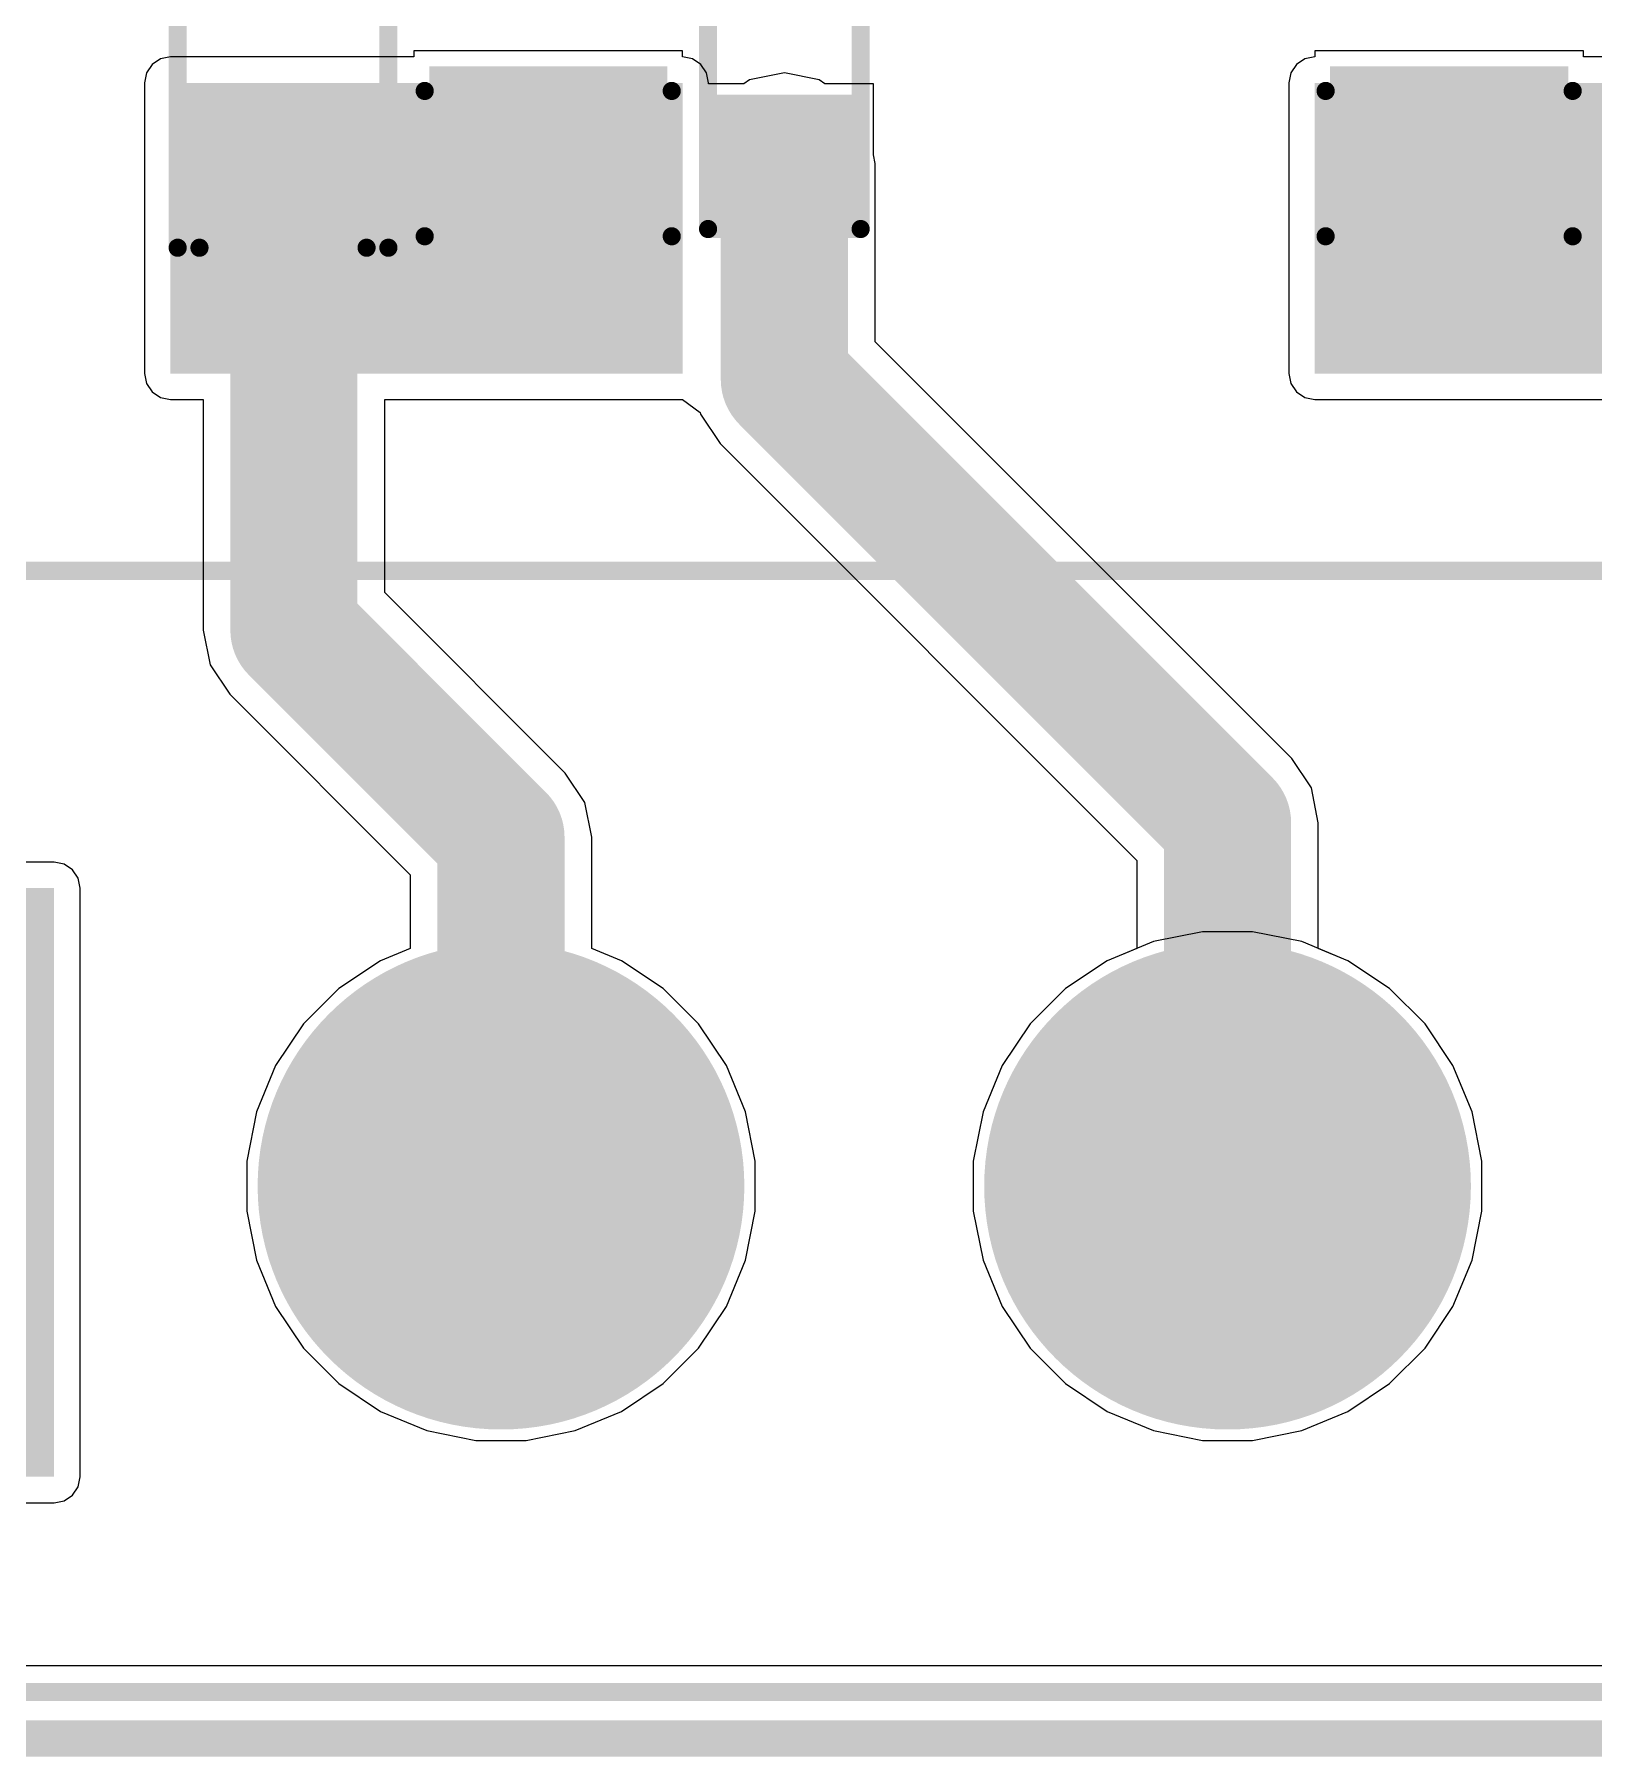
# Model space of a CAD drawing. Header units: millimetres. Extents: x -0.16 to 4.85, y -0.01 to 3.83.
# Drawn here: x 3.5736 to 4.0027, y -0.005 to 0.4689 of the extents above; entities that cross this region are included whole.
import ezdxf

# ---------------------------------------------------------------- set-up
doc = ezdxf.new("R2010")
doc.units = ezdxf.units.MM
doc.header["$MEASUREMENT"] = 0
for name, color, linetype in [('BottomLayer', 5, 'Continuous'), ('BottomSolder', 6, 'Continuous'), ('Mechanical2', 216, 'Continuous'), ('MultiLayer', 9, 'Continuous'), ('PadHoleLayer', 156, 'Continuous'), ('TopLayer', 1, 'Continuous'), ('TopOverlay', 2, 'Continuous'), ('TopPaste', 8, 'Continuous'), ('TopSolder', 216, 'Continuous'), ('ViaHoleLayer', 16, 'Continuous')]:
    doc.layers.add(name, color=color, linetype=linetype)

# ---------------------------------------------------------------- blocks, each defined once
blk = doc.blocks.new('RES_0603_40')
at = {"layer": 'TopLayer'}
for points in [[(-0.015, 0.0175), (-0.015, -0.0175), (-0.045, -0.0175), (-0.045, 0.0175)], [(0.045, 0.0175), (0.045, -0.0175), (0.015, -0.0175), (0.015, 0.0175)]]:
    blk.add_hatch(color=1, dxfattribs=at).paths.add_polyline_path(points)
at = {"layer": 'TopPaste'}
for points in [[(-0.015, 0.0175), (-0.015, -0.0175), (-0.045, -0.0175), (-0.045, 0.0175)], [(0.045, 0.0175), (0.045, -0.0175), (0.015, -0.0175), (0.015, 0.0175)]]:
    blk.add_hatch(color=8, dxfattribs=at).paths.add_polyline_path(points)
at = {"layer": 'TopSolder'}
for points in [[(-0.011, 0.0215), (-0.011, -0.0215), (-0.049, -0.0215), (-0.049, 0.0215)], [(0.049, 0.0215), (0.049, -0.0215), (0.011, -0.0215), (0.011, 0.0215)]]:
    blk.add_hatch(color=216, dxfattribs=at).paths.add_polyline_path(points)
at = {"layer": 'TopOverlay', "const_width": 0.005}
for points in [[(-0.048, -0.021), (-0.048, 0.021)], [(0.048, 0.021), (-0.048, 0.021)], [(0.048, -0.021), (0.048, 0.021)], [(0.048, -0.021), (-0.048, -0.021)]]:
    blk.add_lwpolyline(points, dxfattribs=at)
at = {"layer": 'TopOverlay', "const_width": 0.0025}
for points in [[(-0.04925, 0.021, 1), (-0.04675, 0.021, 1)], [(-0.04925, 0.021, 1), (-0.04675, 0.021, 1)], [(0.04675, 0.021, 1), (0.04925, 0.021, 1)], [(0.04675, 0.021, 1), (0.04925, 0.021, 1)], [(-0.04925, -0.021, 1), (-0.04675, -0.021, 1)], [(-0.04925, -0.021, 1), (-0.04675, -0.021, 1)], [(0.04675, -0.021, 1), (0.04925, -0.021, 1)], [(0.04675, -0.021, 1), (0.04925, -0.021, 1)]]:
    blk.add_lwpolyline(points, format="xyb", close=True, dxfattribs=at)
blk = doc.blocks.new('DB2EVC_5_08_12P_GN_97')
at = {"layer": 'BottomLayer'}
h = blk.add_hatch(color=5, dxfattribs=at)
edge = h.paths.add_edge_path()
edge.add_arc((-0.3, 0), 0.06299, 0, 360)
h = blk.add_hatch(color=5, dxfattribs=at)
edge = h.paths.add_edge_path()
edge.add_arc((-0.1, 0), 0.06299, 0, 360)
at = {"layer": 'BottomSolder'}
h = blk.add_hatch(color=6, dxfattribs=at)
edge = h.paths.add_edge_path()
edge.add_arc((-0.3, 0), 0.06699, 0, 360)
h = blk.add_hatch(color=6, dxfattribs=at)
edge = h.paths.add_edge_path()
edge.add_arc((-0.1, 0), 0.06699, 0, 360)
at = {"layer": 'MultiLayer'}
h = blk.add_hatch(color=9, dxfattribs=at)
edge = h.paths.add_edge_path()
edge.add_arc((-0.3, 0), 0.06299, 0, 360)
h = blk.add_hatch(color=9, dxfattribs=at)
edge = h.paths.add_edge_path()
edge.add_arc((-0.1, 0), 0.06299, 0, 360)
at = {"layer": 'PadHoleLayer'}
h = blk.add_hatch(color=156, dxfattribs=at)
edge = h.paths.add_edge_path()
edge.add_arc((-0.3, 0), 0.03346, 0, 360)
h = blk.add_hatch(color=156, dxfattribs=at)
edge = h.paths.add_edge_path()
edge.add_arc((-0.1, 0), 0.03346, 0, 360)
at = {"layer": 'TopLayer'}
h = blk.add_hatch(color=1, dxfattribs=at)
edge = h.paths.add_edge_path()
edge.add_arc((-0.3, 0), 0.06299, 0, 360)
h = blk.add_hatch(color=1, dxfattribs=at)
edge = h.paths.add_edge_path()
edge.add_arc((-0.1, 0), 0.06299, 0, 360)
at = {"layer": 'TopSolder'}
h = blk.add_hatch(color=216, dxfattribs=at)
edge = h.paths.add_edge_path()
edge.add_arc((-0.3, 0), 0.06699, 0, 360)
h = blk.add_hatch(color=216, dxfattribs=at)
edge = h.paths.add_edge_path()
edge.add_arc((-0.1, 0), 0.06699, 0, 360)
at = {"layer": 'TopOverlay', "const_width": 0.005}
for points in [[(1.20177, 0.13923), (-1.20177, 0.13923)], [(1.20168, -0.16932), (-1.20177, -0.16932)]]:
    blk.add_lwpolyline(points, dxfattribs=at)
blk = doc.blocks.new('SOD_123_109')
at = {"layer": 'TopLayer'}
for points in [[(-0.04331, 0.01772), (-0.04331, -0.01772), (-0.08071, -0.01772), (-0.08071, 0.01772)], [(0.08071, 0.01772), (0.08071, -0.01772), (0.04331, -0.01772), (0.04331, 0.01772)]]:
    blk.add_hatch(color=1, dxfattribs=at).paths.add_polyline_path(points)
at = {"layer": 'TopOverlay'}
for points in [[(0.038, 0.02), (0.111, 0.02), (0.111, 0.0315), (0.038, 0.0315)], [(0.08346, -0.031), (0.111, -0.031), (0.111, 0.031), (0.08346, 0.031)], [(0.038, -0.0315), (0.111, -0.0315), (0.111, -0.02), (0.038, -0.02)]]:
    blk.add_hatch(color=2, dxfattribs=at).paths.add_polyline_path(points)
at = {"layer": 'TopPaste'}
for points in [[(-0.04331, 0.01772), (-0.04331, -0.01772), (-0.08071, -0.01772), (-0.08071, 0.01772)], [(0.08071, 0.01772), (0.08071, -0.01772), (0.04331, -0.01772), (0.04331, 0.01772)]]:
    blk.add_hatch(color=8, dxfattribs=at).paths.add_polyline_path(points)
at = {"layer": 'TopSolder'}
for points in [[(-0.03931, 0.02172), (-0.03931, -0.02172), (-0.08471, -0.02172), (-0.08471, 0.02172)], [(0.08471, 0.02172), (0.08471, -0.02172), (0.03931, -0.02172), (0.03931, 0.02172)]]:
    blk.add_hatch(color=216, dxfattribs=at).paths.add_polyline_path(points)
at = {"layer": 'TopOverlay', "const_width": 0.005}
for points in [[(-0.054, 0.029), (-0.054, 0.023)], [(-0.054, 0.029), (0.038, 0.029)], [(-0.054, -0.023), (-0.054, -0.029)], [(-0.054, -0.029), (0.038, -0.029)]]:
    blk.add_lwpolyline(points, dxfattribs=at)
at = {"layer": 'TopOverlay', "const_width": 0.0025}
for points in [[(-0.05525, 0.029, 1), (-0.05275, 0.029, 1)], [(-0.05525, 0.029, 1), (-0.05275, 0.029, 1)], [(0.03675, 0.029, 1), (0.03925, 0.029, 1)], [(-0.05525, 0.023, 1), (-0.05275, 0.023, 1)], [(-0.05525, -0.023, 1), (-0.05275, -0.023, 1)], [(-0.05525, -0.029, 1), (-0.05275, -0.029, 1)], [(-0.05525, -0.029, 1), (-0.05275, -0.029, 1)], [(0.03675, -0.029, 1), (0.03925, -0.029, 1)]]:
    blk.add_lwpolyline(points, format="xyb", close=True, dxfattribs=at)
blk = doc.blocks.new('CAP_0805_117')
at = {"layer": 'TopLayer'}
for points in [[(-0.06, 0.03), (-0.02, 0.03), (-0.02, -0.03), (-0.06, -0.03)], [(0.02, 0.03), (0.06, 0.03), (0.06, -0.03), (0.02, -0.03)]]:
    blk.add_hatch(color=1, dxfattribs=at).paths.add_polyline_path(points)
at = {"layer": 'TopPaste'}
for points in [[(-0.06, 0.03), (-0.02, 0.03), (-0.02, -0.03), (-0.06, -0.03)], [(0.02, 0.03), (0.06, 0.03), (0.06, -0.03), (0.02, -0.03)]]:
    blk.add_hatch(color=8, dxfattribs=at).paths.add_polyline_path(points)
at = {"layer": 'TopSolder'}
for points in [[(-0.06276, 0.03276), (-0.01724, 0.03276), (-0.01724, -0.03276), (-0.06276, -0.03276)], [(0.01724, 0.03276), (0.06276, 0.03276), (0.06276, -0.03276), (0.01724, -0.03276)]]:
    blk.add_hatch(color=216, dxfattribs=at).paths.add_polyline_path(points)
at = {"layer": 'TopOverlay', "const_width": 0.005}
for points in [[(-0.064, 0.034), (-0.064, -0.034)], [(-0.064, 0.034), (-0.024, 0.034)], [(0.024, 0.034), (0.064, 0.034)], [(0.064, 0.034), (0.064, -0.034)], [(-0.064, -0.034), (-0.024, -0.034)], [(0.024, -0.034), (0.064, -0.034)]]:
    blk.add_lwpolyline(points, dxfattribs=at)
at = {"layer": 'TopOverlay', "const_width": 0.0025}
for points in [[(-0.06525, 0.034, 1), (-0.06275, 0.034, 1)], [(-0.06525, 0.034, 1), (-0.06275, 0.034, 1)], [(-0.02525, 0.034, 1), (-0.02275, 0.034, 1)], [(0.02275, 0.034, 1), (0.02525, 0.034, 1)], [(0.06275, 0.034, 1), (0.06525, 0.034, 1)], [(0.06275, 0.034, 1), (0.06525, 0.034, 1)], [(-0.06525, -0.034, 1), (-0.06275, -0.034, 1)], [(-0.06525, -0.034, 1), (-0.06275, -0.034, 1)], [(-0.02525, -0.034, 1), (-0.02275, -0.034, 1)], [(0.02275, -0.034, 1), (0.02525, -0.034, 1)], [(0.06275, -0.034, 1), (0.06525, -0.034, 1)], [(0.06275, -0.034, 1), (0.06525, -0.034, 1)]]:
    blk.add_lwpolyline(points, format="xyb", close=True, dxfattribs=at)
blk = doc.blocks.new('CAP_0805_119')
at = {"layer": 'TopLayer'}
for points in [[(-0.06, 0.03), (-0.02, 0.03), (-0.02, -0.03), (-0.06, -0.03)], [(0.02, 0.03), (0.06, 0.03), (0.06, -0.03), (0.02, -0.03)]]:
    blk.add_hatch(color=1, dxfattribs=at).paths.add_polyline_path(points)
at = {"layer": 'TopPaste'}
for points in [[(-0.06, 0.03), (-0.02, 0.03), (-0.02, -0.03), (-0.06, -0.03)], [(0.02, 0.03), (0.06, 0.03), (0.06, -0.03), (0.02, -0.03)]]:
    blk.add_hatch(color=8, dxfattribs=at).paths.add_polyline_path(points)
at = {"layer": 'TopSolder'}
for points in [[(-0.06276, 0.03276), (-0.01724, 0.03276), (-0.01724, -0.03276), (-0.06276, -0.03276)], [(0.01724, 0.03276), (0.06276, 0.03276), (0.06276, -0.03276), (0.01724, -0.03276)]]:
    blk.add_hatch(color=216, dxfattribs=at).paths.add_polyline_path(points)
at = {"layer": 'TopOverlay', "const_width": 0.005}
for points in [[(-0.064, 0.034), (-0.064, -0.034)], [(-0.064, 0.034), (-0.024, 0.034)], [(0.024, 0.034), (0.064, 0.034)], [(0.064, 0.034), (0.064, -0.034)], [(-0.064, -0.034), (-0.024, -0.034)], [(0.024, -0.034), (0.064, -0.034)]]:
    blk.add_lwpolyline(points, dxfattribs=at)
at = {"layer": 'TopOverlay', "const_width": 0.0025}
for points in [[(-0.06525, 0.034, 1), (-0.06275, 0.034, 1)], [(-0.06525, 0.034, 1), (-0.06275, 0.034, 1)], [(-0.02525, 0.034, 1), (-0.02275, 0.034, 1)], [(0.02275, 0.034, 1), (0.02525, 0.034, 1)], [(0.06275, 0.034, 1), (0.06525, 0.034, 1)], [(0.06275, 0.034, 1), (0.06525, 0.034, 1)], [(-0.06525, -0.034, 1), (-0.06275, -0.034, 1)], [(-0.06525, -0.034, 1), (-0.06275, -0.034, 1)], [(-0.02525, -0.034, 1), (-0.02275, -0.034, 1)], [(0.02275, -0.034, 1), (0.02525, -0.034, 1)], [(0.06275, -0.034, 1), (0.06525, -0.034, 1)], [(0.06275, -0.034, 1), (0.06525, -0.034, 1)]]:
    blk.add_lwpolyline(points, format="xyb", close=True, dxfattribs=at)

msp = doc.modelspace()

# ---------------------------------------------------------------- hatches: boundary and pattern name
at = {"layer": 'BottomLayer'}
h = msp.add_hatch(color=5, dxfattribs=at)
edge = h.paths.add_edge_path()
edge.add_arc((3.645, 0.392), 0.01181, 0, 360)
h = msp.add_hatch(color=5, dxfattribs=at)
edge = h.paths.add_edge_path()
edge.add_arc((3.966, 0.392), 0.01181, 0, 360)
at = {"layer": 'BottomSolder'}
h = msp.add_hatch(color=6, dxfattribs=at)
edge = h.paths.add_edge_path()
edge.add_arc((3.645, 0.392), 0.01581, 0, 360)
h = msp.add_hatch(color=6, dxfattribs=at)
edge = h.paths.add_edge_path()
edge.add_arc((3.966, 0.392), 0.01581, 0, 360)
at = {"layer": 'TopLayer'}
for points in [[(3.611, 0.3756), (3.752, 0.3756), (3.752, 0.4556), (3.611, 0.4556)], [(4.067, 0.4556), (3.926, 0.4556), (3.926, 0.3756), (4.067, 0.3756)], [(3.229, 0.072), (3.579, 0.072), (3.579, 0.234), (3.229, 0.234)]]:
    msp.add_hatch(color=1, dxfattribs=at).paths.add_polyline_path(points)
h = msp.add_hatch(color=1, dxfattribs=at)
edge = h.paths.add_edge_path()
edge.add_arc((3.645, 0.392), 0.01181, 0, 360)
h = msp.add_hatch(color=1, dxfattribs=at)
edge = h.paths.add_edge_path()
edge.add_arc((3.966, 0.392), 0.01181, 0, 360)
at = {"layer": 'TopSolder'}
h = msp.add_hatch(color=216, dxfattribs=at)
edge = h.paths.add_edge_path()
edge.add_arc((3.645, 0.392), 0.01581, 0, 360)
h = msp.add_hatch(color=216, dxfattribs=at)
edge = h.paths.add_edge_path()
edge.add_arc((3.966, 0.392), 0.01581, 0, 360)
at = {"layer": 'ViaHoleLayer'}
h = msp.add_hatch(color=16, dxfattribs=at)
edge = h.paths.add_edge_path()
edge.add_arc((3.645, 0.392), 0.00591, 0, 360)
h = msp.add_hatch(color=16, dxfattribs=at)
edge = h.paths.add_edge_path()
edge.add_arc((3.966, 0.392), 0.00591, 0, 360)

# ---------------------------------------------------------------- linework, layer by layer
at = {"layer": 'BottomLayer'}
for p, q in [((3.88158, 0.2193), (3.86885, 0.21403)), ((3.89511, 0.22199), (3.88158, 0.2193)), ((3.90889, 0.22199), (3.89511, 0.22199)), ((3.92242, 0.2193), (3.90889, 0.22199)), ((3.93515, 0.21403), (3.92242, 0.2193)), ((3.86885, 0.21403), (3.85738, 0.20637)), ((3.94662, 0.20637), (3.93515, 0.21403)), ((3.85738, 0.20637), (3.84763, 0.19662)), ((3.95637, 0.19662), (3.94662, 0.20637)), ((3.84763, 0.19662), (3.83997, 0.18515)), ((3.96403, 0.18515), (3.95637, 0.19662)), ((3.83997, 0.18515), (3.8347, 0.17242)), ((3.9693, 0.17242), (3.96403, 0.18515)), ((3.8347, 0.17242), (3.83201, 0.15889)), ((3.97199, 0.15889), (3.9693, 0.17242)), ((3.83201, 0.15889), (3.83201, 0.14511)), ((3.97199, 0.14511), (3.97199, 0.15889)), ((3.83201, 0.14511), (3.8347, 0.13158)), ((3.9693, 0.13158), (3.97199, 0.14511)), ((3.8347, 0.13158), (3.83997, 0.11885)), ((3.96403, 0.11885), (3.9693, 0.13158)), ((3.83997, 0.11885), (3.84763, 0.10738)), ((3.95637, 0.10738), (3.96403, 0.11885)), ((3.84763, 0.10738), (3.85738, 0.09763)), ((3.94662, 0.09763), (3.95637, 0.10738)), ((3.85738, 0.09763), (3.86885, 0.08997)), ((3.93515, 0.08997), (3.94662, 0.09763)), ((3.86885, 0.08997), (3.88158, 0.0847)), ((3.92242, 0.0847), (3.93515, 0.08997)), ((3.88158, 0.0847), (3.89511, 0.08201)), ((3.89511, 0.08201), (3.90889, 0.08201)), ((3.90889, 0.08201), (3.92242, 0.0847)), ((4.823, 0.02), (0.022, 0.02))]:
    msp.add_line(p, q, dxfattribs=at)
at = {"layer": 'Mechanical2', "const_width": 0.01}
msp.add_lwpolyline([(0, 0), (4.84252, 0)], dxfattribs=at)
at = {"layer": 'TopLayer'}
for p, q in [((3.60595, 0.46065), (3.60441, 0.45834)), ((3.60827, 0.4622), (3.60595, 0.46065)), ((3.611, 0.46274), (3.60827, 0.4622)), ((3.678, 0.46274), (3.611, 0.46274)), ((3.752, 0.4644), (3.678, 0.4644)), ((3.678, 0.4644), (3.678, 0.46274)), ((3.752, 0.46274), (3.752, 0.4644)), ((3.75473, 0.4622), (3.752, 0.46274)), ((3.75705, 0.46065), (3.75473, 0.4622)), ((3.75859, 0.45834), (3.75705, 0.46065)), ((3.92095, 0.46065), (3.91941, 0.45834)), ((3.92327, 0.4622), (3.92095, 0.46065)), ((3.926, 0.46274), (3.92327, 0.4622)), ((4, 0.4644), (3.926, 0.4644)), ((3.926, 0.4644), (3.926, 0.46274)), ((4, 0.46274), (4, 0.4644)), ((4.067, 0.46274), (4, 0.46274)), ((3.60441, 0.45834), (3.60386, 0.4556)), ((3.60386, 0.4556), (3.60386, 0.3756)), ((3.75914, 0.4556), (3.75859, 0.45834)), ((3.75914, 0.4554), (3.75914, 0.4556)), ((3.76883, 0.4554), (3.75914, 0.4554)), ((3.77044, 0.45647), (3.76883, 0.4554)), ((3.78, 0.45838), (3.77044, 0.45647)), ((3.78956, 0.45647), (3.78, 0.45838)), ((3.79117, 0.4554), (3.78956, 0.45647)), ((3.8045, 0.4554), (3.79117, 0.4554)), ((3.8045, 0.43581), (3.8045, 0.4554)), ((3.91941, 0.45834), (3.91886, 0.4556)), ((3.91886, 0.4556), (3.91886, 0.3756)), ((3.80498, 0.4334), (3.8045, 0.43581)), ((3.80498, 0.38435), (3.80498, 0.4334)), ((3.91966, 0.26966), (3.80498, 0.38435)), ((3.60386, 0.3756), (3.60441, 0.37287)), ((3.91886, 0.3756), (3.91941, 0.37287)), ((3.60441, 0.37287), (3.60595, 0.37056)), ((3.60595, 0.37056), (3.60827, 0.36901)), ((3.91941, 0.37287), (3.92095, 0.37056)), ((3.92095, 0.37056), (3.92327, 0.36901)), ((3.60827, 0.36901), (3.611, 0.36847)), ((3.611, 0.36847), (3.62002, 0.36847)), ((3.62002, 0.36847), (3.62002, 0.305)), ((3.66998, 0.31535), (3.66998, 0.36847)), ((3.66998, 0.36847), (3.752, 0.36847)), ((3.752, 0.36847), (3.75684, 0.36486)), ((3.92327, 0.36901), (3.926, 0.36847)), ((3.926, 0.36847), (4.067, 0.36847)), ((3.75684, 0.36486), (3.75692, 0.36444)), ((3.75692, 0.36444), (3.76234, 0.35634)), ((3.76234, 0.35634), (3.87702, 0.24165)), ((3.71966, 0.26566), (3.66998, 0.31535)), ((3.62002, 0.305), (3.62192, 0.29544)), ((3.62192, 0.29544), (3.62734, 0.28734)), ((3.62734, 0.28734), (3.67702, 0.23765)), ((3.72508, 0.25756), (3.71966, 0.26566)), ((3.92508, 0.26156), (3.91966, 0.26966)), ((3.92698, 0.252), (3.92508, 0.26156)), ((3.72698, 0.248), (3.72508, 0.25756)), ((3.92698, 0.21741), (3.92698, 0.252)), ((3.72698, 0.21741), (3.72698, 0.248)), ((3.579, 0.24114), (3.229, 0.24114)), ((3.58173, 0.24059), (3.579, 0.24114)), ((3.58405, 0.23905), (3.58173, 0.24059)), ((3.58559, 0.23673), (3.58405, 0.23905)), ((3.67702, 0.23765), (3.67702, 0.21741)), ((3.87702, 0.24165), (3.87702, 0.21741)), ((3.58614, 0.234), (3.58559, 0.23673)), ((3.58614, 0.072), (3.58614, 0.234)), ((3.66885, 0.21403), (3.65738, 0.20637)), ((3.67702, 0.21741), (3.66885, 0.21403)), ((3.73515, 0.21403), (3.72698, 0.21741)), ((3.74662, 0.20637), (3.73515, 0.21403)), ((3.86885, 0.21403), (3.85738, 0.20637)), ((3.87702, 0.21741), (3.86885, 0.21403)), ((3.93515, 0.21403), (3.92698, 0.21741)), ((3.94662, 0.20637), (3.93515, 0.21403)), ((3.65738, 0.20637), (3.64763, 0.19662)), ((3.75637, 0.19662), (3.74662, 0.20637)), ((3.85738, 0.20637), (3.84763, 0.19662)), ((3.95637, 0.19662), (3.94662, 0.20637)), ((3.64763, 0.19662), (3.63997, 0.18515)), ((3.76403, 0.18515), (3.75637, 0.19662)), ((3.84763, 0.19662), (3.83997, 0.18515)), ((3.96403, 0.18515), (3.95637, 0.19662)), ((3.63997, 0.18515), (3.6347, 0.17242)), ((3.7693, 0.17242), (3.76403, 0.18515)), ((3.83997, 0.18515), (3.8347, 0.17242)), ((3.9693, 0.17242), (3.96403, 0.18515)), ((3.6347, 0.17242), (3.63201, 0.15889)), ((3.77199, 0.15889), (3.7693, 0.17242)), ((3.8347, 0.17242), (3.83201, 0.15889)), ((3.97199, 0.15889), (3.9693, 0.17242)), ((3.63201, 0.15889), (3.63201, 0.14511)), ((3.77199, 0.14511), (3.77199, 0.15889)), ((3.83201, 0.15889), (3.83201, 0.14511)), ((3.97199, 0.14511), (3.97199, 0.15889)), ((3.63201, 0.14511), (3.6347, 0.13158)), ((3.7693, 0.13158), (3.77199, 0.14511)), ((3.83201, 0.14511), (3.8347, 0.13158)), ((3.9693, 0.13158), (3.97199, 0.14511)), ((3.6347, 0.13158), (3.63997, 0.11885)), ((3.76403, 0.11885), (3.7693, 0.13158)), ((3.8347, 0.13158), (3.83997, 0.11885)), ((3.96403, 0.11885), (3.9693, 0.13158)), ((3.63997, 0.11885), (3.64763, 0.10738)), ((3.75637, 0.10738), (3.76403, 0.11885)), ((3.83997, 0.11885), (3.84763, 0.10738)), ((3.95637, 0.10738), (3.96403, 0.11885)), ((3.64763, 0.10738), (3.65738, 0.09763)), ((3.74662, 0.09763), (3.75637, 0.10738)), ((3.84763, 0.10738), (3.85738, 0.09763)), ((3.94662, 0.09763), (3.95637, 0.10738)), ((3.65738, 0.09763), (3.66885, 0.08997)), ((3.73515, 0.08997), (3.74662, 0.09763)), ((3.85738, 0.09763), (3.86885, 0.08997)), ((3.93515, 0.08997), (3.94662, 0.09763)), ((3.66885, 0.08997), (3.68158, 0.0847)), ((3.72242, 0.0847), (3.73515, 0.08997)), ((3.86885, 0.08997), (3.88158, 0.0847)), ((3.92242, 0.0847), (3.93515, 0.08997)), ((3.68158, 0.0847), (3.69511, 0.08201)), ((3.69511, 0.08201), (3.70889, 0.08201)), ((3.70889, 0.08201), (3.72242, 0.0847)), ((3.88158, 0.0847), (3.89511, 0.08201)), ((3.89511, 0.08201), (3.90889, 0.08201)), ((3.90889, 0.08201), (3.92242, 0.0847)), ((3.58559, 0.06927), (3.58614, 0.072)), ((3.58173, 0.06541), (3.58405, 0.06695)), ((3.58405, 0.06695), (3.58559, 0.06927)), ((3.229, 0.06486), (3.579, 0.06486)), ((3.579, 0.06486), (3.58173, 0.06541)), ((4.823, 0.02), (0.022, 0.02))]:
    msp.add_line(p, q, dxfattribs=at)
for points, const_width in [([(3.78, 0.374), (3.78, 0.4334)], 0.035), ([(3.645, 0.392), (3.645, 0.436)], 0.025), ([(3.645, 0.305), (3.645, 0.392)], 0.035), ([(3.78, 0.374), (3.902, 0.252)], 0.035), ([(3.645, 0.305), (3.702, 0.248)], 0.035), ([(3.702, 0.152), (3.702, 0.248)], 0.035), ([(3.902, 0.152), (3.902, 0.252)], 0.035)]:
    msp.add_lwpolyline(points, dxfattribs=dict(at, const_width=const_width))
for points, const_width in [([(3.77125, 0.4334, 1), (3.78875, 0.4334, 1)], 0.0175), ([(3.63875, 0.436, 1), (3.65125, 0.436, 1)], 0.0125), ([(3.63625, 0.392, 1), (3.65375, 0.392, 1)], 0.0175), ([(3.63875, 0.392, 1), (3.65125, 0.392, 1)], 0.0125), ([(3.77125, 0.374, 1), (3.78875, 0.374, 1)], 0.0175), ([(3.77125, 0.374, 1), (3.78875, 0.374, 1)], 0.0175), ([(3.63625, 0.305, 1), (3.65375, 0.305, 1)], 0.0175), ([(3.63625, 0.305, 1), (3.65375, 0.305, 1)], 0.0175), ([(3.69325, 0.248, 1), (3.71075, 0.248, 1)], 0.0175), ([(3.69325, 0.248, 1), (3.71075, 0.248, 1)], 0.0175), ([(3.89325, 0.252, 1), (3.91075, 0.252, 1)], 0.0175), ([(3.89325, 0.252, 1), (3.91075, 0.252, 1)], 0.0175), ([(3.69325, 0.152, 1), (3.71075, 0.152, 1)], 0.0175), ([(3.89325, 0.152, 1), (3.91075, 0.152, 1)], 0.0175)]:
    msp.add_lwpolyline(points, format="xyb", close=True, dxfattribs=dict(at, const_width=const_width))

# ---------------------------------------------------------------- block references
for name, p, rotation in [('SOD_123_109', (3.642, 0.46425), 90), ('CAP_0805_119', (3.715, 0.4774), 90), ('CAP_0805_117', (3.963, 0.4774), 90), ('RES_0603_40', (3.78, 0.4634), 270), ('DB2EVC_5_08_12P_GN_97', (3.602, 0.152), 180)]:
    msp.add_blockref(name, p, dxfattribs=dict(rotation=rotation))

doc.saveas('drawing.dxf')
